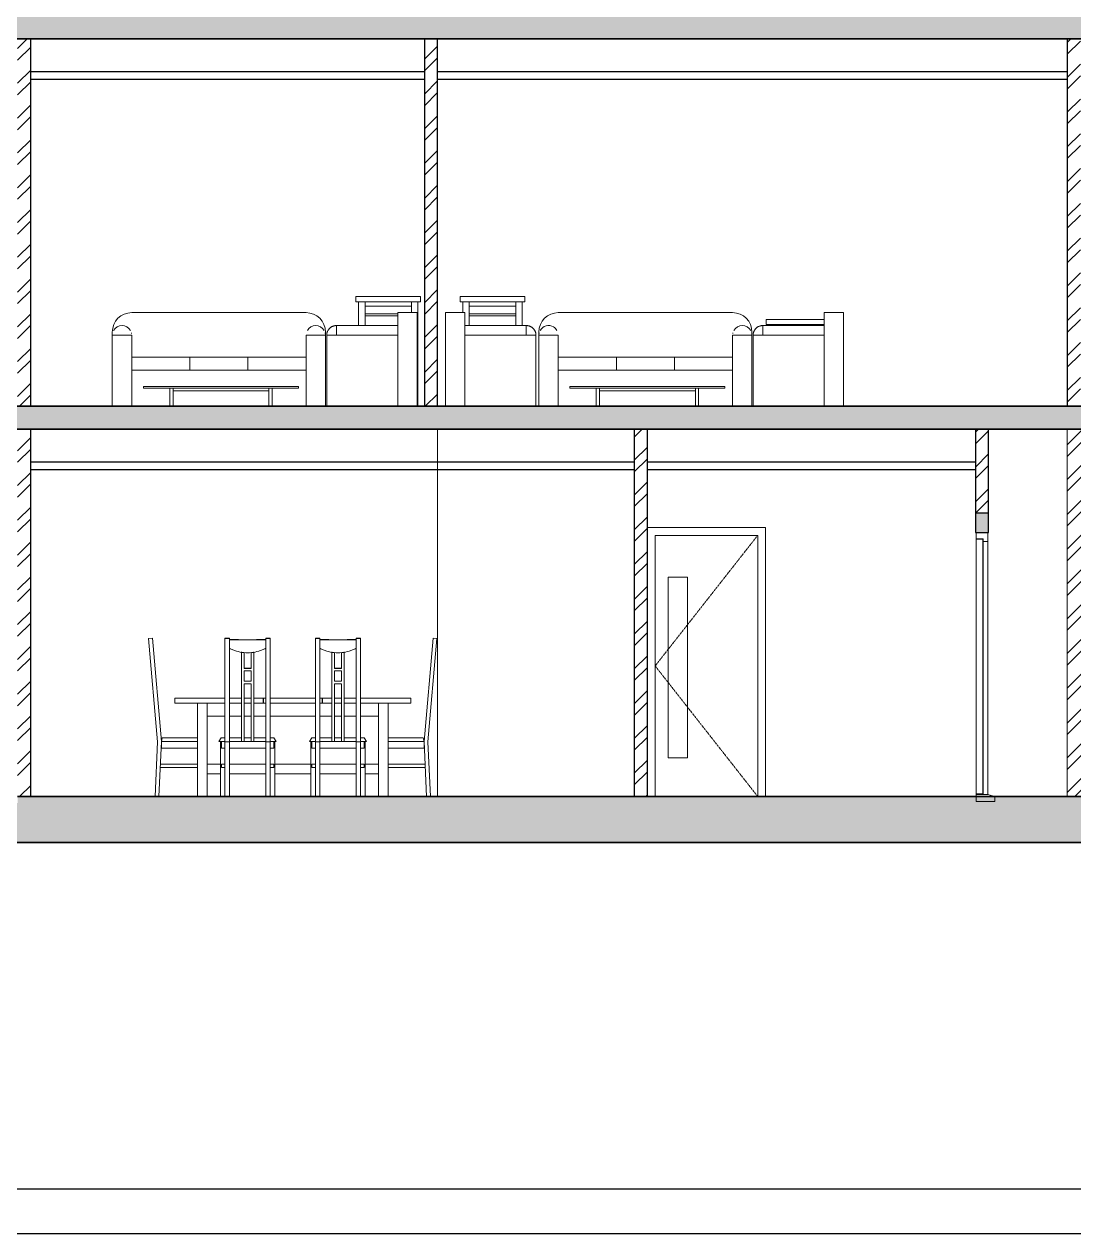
# Model space of a CAD drawing. Header units: inches. Extents: x 13884 to 18519, y 5853 to 8310.
# Drawn here: x 14115.3 to 14435.3, y 5852.9 to 6221.7 of the extents above; entities that cross this region are included whole.
import ezdxf

# ---------------------------------------------------------------- set-up
doc = ezdxf.new("R2010")
doc.units = ezdxf.units.IN
doc.header["$LTSCALE"] = 0.5
doc.header["$MEASUREMENT"] = 0
doc.linetypes.add('Dash4', pattern=[0.11811, 0.059055, -0.059055])
for name, color, linetype, lineweight in [('A-CLNGSUM', 5, 'Continuous', 9), ('A-COLSENM', 4, 'Continuous', 9), ('A-DOORSYM', 1, 'Continuous', 9), ('A-FLOROTM', 6, 'Continuous', 9), ('A-WALL', 2, 'Continuous', 9), ('G-PLANOTM', 6, 'Continuous', 9), ('I-DETLFUM', 2, 'Continuous', 9)]:
    doc.layers.add(name, color=color, linetype=linetype, lineweight=lineweight)
doc.layers.add('Template', color=7, linetype='Continuous')

# ---------------------------------------------------------------- blocks, each defined once
blk = doc.blocks.new('ExtDbl _3_ - D-121756-Section 1')
at = {"layer": 'A-DOORSYM'}
for p, q in [((75.12, 14.65), (75.12, 94.5)), ((77.24, 92.59), (75.12, 92.59)), ((75.12, 92.47), (75.12, 92.59)), ((75.12, 92.47), (77.12, 92.47)), ((77.12, 92.47), (77.12, 14.8)), ((77.24, 14.65), (77.24, 92.59)), ((78.63, 94.5), (78.63, 14.65)), ((78.63, 91.72), (77.24, 91.72)), ((77.24, 14.65), (77.24, 91.72)), ((78.63, 91.72), (78.63, 14.65)), ((77.12, 14.8), (75.12, 14.8)), ((75.12, 14.65), (75.12, 14.8)), ((75.12, 12.5), (75.12, 14.65)), ((75.12, 14.65), (78.63, 14.65)), ((78.63, 14.65), (75.12, 14.65)), ((75.12, 14.65), (75.12, 12.5)), ((75.12, 12.5), (80.79, 12.5)), ((78.63, 14.65), (80.79, 14.02)), ((80.79, 14.02), (78.63, 14.65)), ((80.79, 14.02), (80.79, 12.5)), ((80.79, 12.5), (80.79, 14.02))]:
    blk.add_line(p, q, dxfattribs=at)
at = {"layer": 'A-DOORSYM', "lineweight": 18}
for p, q in [((78.63, 94.5), (75.12, 94.5)), ((75.12, 94.5), (75.12, 92.59)), ((75.12, 92.59), (77.24, 92.59)), ((75.12, 92.47), (75.12, 14.8)), ((77.12, 92.47), (75.12, 92.47)), ((77.12, 14.8), (77.12, 92.47)), ((77.24, 92.59), (77.24, 91.72)), ((78.63, 91.72), (78.63, 94.5)), ((77.24, 91.72), (78.63, 91.72)), ((75.12, 14.8), (77.12, 14.8))]:
    blk.add_line(p, q, dxfattribs=at)
blk = doc.blocks.new('Single Shutter with peep - D2-129494-Section 1')
at = {"layer": 'A-DOORSYM', "linetype": 'Dash4'}
for p, q in [((9.25, 93.64), (-22.03, 53.82)), ((-22.03, 53.82), (9.25, 14))]:
    blk.add_line(p, q, dxfattribs=at)
at = {"layer": 'A-DOORSYM'}
for p, q in [((-22.03, 14), (-22.03, 93.64)), ((-22.03, 93.64), (9.25, 93.64)), ((9.25, 14), (9.25, 93.64)), ((-18.09, 80.93), (-12.18, 80.93)), ((-18.09, 25.81), (-18.09, 80.93)), ((-12.18, 80.93), (-12.18, 25.81)), ((-12.18, 25.81), (-18.09, 25.81))]:
    blk.add_line(p, q, dxfattribs=at)
blk = doc.blocks.new('Sofa Three Seater - 1650 x 700 mm-171632-Section 1')
at = {"layer": 'G-PLANOTM', "color": 7}
for p, q in [((35.39, 163.54), (29.49, 163.54)), ((29.49, 163.34), (29.49, 163.54)), ((29.49, 162.75), (29.49, 163.34)), ((29.49, 160.59), (29.49, 162.75)), ((35.39, 163.54), (35.39, 163.34)), ((35.39, 163.34), (35.39, 162.75)), ((35.39, 162.75), (35.39, 160.59)), ((10.78, 159.61), (10.78, 159.21)), ((29.49, 159.61), (10.78, 159.61)), ((10.78, 159.21), (10.78, 159.61)), ((10.78, 159.21), (10.78, 158.74)), ((10.78, 158.74), (10.78, 159.21)), ((10.78, 158.74), (10.78, 158.13)), ((10.78, 158.13), (10.78, 158.74)), ((29.49, 159.17), (29.49, 160.59)), ((29.49, 157.64), (29.49, 159.17)), ((35.39, 160.59), (35.39, 159.17)), ((35.39, 159.17), (35.39, 157.64)), ((7.83, 156.65), (7.83, 135)), ((7.83, 156.65), (7.93, 156.65)), ((7.93, 156.65), (7.83, 156.65)), ((7.93, 156.65), (8.7, 156.65)), ((8.7, 156.65), (7.93, 156.65)), ((8.7, 156.65), (9.31, 156.65)), ((9.31, 156.65), (8.7, 156.65)), ((9.31, 156.65), (10.78, 156.65)), ((10.78, 156.65), (9.31, 156.65)), ((10.78, 158.13), (10.78, 156.65)), ((10.78, 156.65), (10.78, 158.13)), ((10.78, 156.65), (29.49, 156.65)), ((29.49, 156.65), (10.78, 156.65)), ((29.49, 156.65), (29.49, 157.64)), ((29.49, 135), (29.49, 156.65)), ((29.49, 156.65), (29.49, 135)), ((35.39, 157.64), (35.39, 135))]:
    blk.add_line(p, q, dxfattribs=at)
for points in [[(10.78, 159.61), (10.67, 159.6), (10.55, 159.6), (10.43, 159.59), (10.31, 159.57), (10.2, 159.55), (10.08, 159.52), (9.97, 159.49), (9.86, 159.46), (9.74, 159.42), (9.63, 159.37), (9.53, 159.33), (9.42, 159.27), (9.32, 159.22), (9.22, 159.16), (9.12, 159.09), (9.02, 159.02), (8.93, 158.95), (8.84, 158.87), (8.75, 158.79), (8.67, 158.71), (8.59, 158.62), (8.51, 158.53), (8.44, 158.44), (8.37, 158.35), (8.3, 158.25), (8.24, 158.15), (8.18, 158.05), (8.13, 157.94), (8.08, 157.83), (8.03, 157.72), (7.99, 157.61), (7.96, 157.5), (7.92, 157.39), (7.9, 157.27), (7.87, 157.16), (7.86, 157.04), (7.84, 156.92), (7.84, 156.8), (7.83, 156.69)], [(10.78, 159.61), (10.67, 159.6), (10.55, 159.6), (10.43, 159.59), (10.31, 159.57), (10.2, 159.55), (10.08, 159.52), (9.97, 159.49), (9.86, 159.46), (9.74, 159.42), (9.63, 159.37), (9.53, 159.33), (9.42, 159.27), (9.32, 159.22), (9.22, 159.16), (9.12, 159.09), (9.02, 159.02), (8.93, 158.95), (8.84, 158.87), (8.75, 158.79), (8.67, 158.71), (8.59, 158.62), (8.51, 158.53), (8.44, 158.44), (8.37, 158.35), (8.3, 158.25), (8.24, 158.15), (8.18, 158.05), (8.13, 157.94), (8.08, 157.83), (8.03, 157.72), (7.99, 157.61), (7.96, 157.5), (7.92, 157.39), (7.9, 157.27), (7.87, 157.16), (7.86, 157.04), (7.84, 156.92), (7.84, 156.8), (7.83, 156.69), (7.83, 156.65)]]:
    blk.add_lwpolyline(points, dxfattribs=at)
blk = doc.blocks.new('Sofa Three Seater - 1650 x 700 mm-V2-Section 1')
at = {"layer": 'G-PLANOTM', "color": 7}
for p, q in [((1.59, 163.54), (-51.56, 163.54)), ((-57.47, 157.64), (-57.47, 156.65)), ((-57.47, 156.65), (-57.47, 135)), ((-57.47, 156.65), (-57.07, 156.65)), ((-57.07, 156.65), (-57.47, 156.65)), ((-57.07, 156.65), (-56.6, 156.65)), ((-56.6, 156.65), (-57.07, 156.65)), ((-56.6, 156.65), (-55.28, 156.65)), ((-55.28, 156.65), (-56.6, 156.65)), ((-55.28, 156.65), (-54.51, 156.65)), ((-54.51, 156.65), (-55.28, 156.65)), ((-54.51, 156.65), (-53.75, 156.65)), ((-53.75, 156.65), (-54.51, 156.65)), ((-53.75, 156.65), (-52.43, 156.65)), ((-52.43, 156.65), (-53.75, 156.65)), ((-52.43, 156.65), (-51.96, 156.65)), ((-51.96, 156.65), (-52.43, 156.65)), ((-51.96, 156.65), (-51.56, 156.65)), ((-51.56, 156.65), (-51.96, 156.65)), ((-51.56, 135), (-51.56, 156.65)), ((1.59, 156.65), (1.59, 135)), ((1.59, 156.65), (1.98, 156.65)), ((1.98, 156.65), (1.59, 156.65)), ((1.98, 156.65), (2.45, 156.65)), ((2.45, 156.65), (1.98, 156.65)), ((2.45, 156.65), (3.06, 156.65)), ((3.06, 156.65), (2.45, 156.65)), ((3.06, 156.65), (3.78, 156.65)), ((3.78, 156.65), (3.06, 156.65)), ((3.78, 156.65), (4.54, 156.65)), ((4.54, 156.65), (3.78, 156.65)), ((4.54, 156.65), (5.31, 156.65)), ((5.31, 156.65), (4.54, 156.65)), ((5.31, 156.65), (6.63, 156.65)), ((6.63, 156.65), (5.31, 156.65)), ((6.63, 156.65), (7.1, 156.65)), ((7.1, 156.65), (6.63, 156.65)), ((7.1, 156.65), (7.49, 156.65)), ((7.49, 156.65), (7.1, 156.65)), ((7.49, 156.65), (7.49, 157.64)), ((7.49, 135), (7.49, 156.65)), ((-51.56, 149.96), (-51.35, 149.96)), ((-51.35, 149.96), (-51.1, 149.96)), ((-51.1, 149.96), (-50.39, 149.96)), ((-50.39, 149.96), (-49.99, 149.96)), ((-49.99, 149.96), (-35.42, 149.96)), ((-35.42, 149.96), (-35.01, 149.96)), ((-35.01, 149.96), (-34.63, 149.96)), ((-34.63, 149.96), (-34.31, 149.96)), ((-34.31, 149.96), (-34.06, 149.96)), ((-34.06, 149.96), (-33.9, 149.96)), ((-33.9, 149.96), (-33.84, 149.96)), ((-33.84, 146.02), (-33.84, 149.96)), ((-33.84, 149.96), (-33.84, 146.02)), ((-33.84, 149.96), (-33.79, 149.96)), ((-33.79, 149.96), (-33.63, 149.96)), ((-33.63, 149.96), (-33.38, 149.96)), ((-33.38, 149.96), (-33.06, 149.96)), ((-33.06, 149.96), (-32.68, 149.96)), ((-32.68, 149.96), (-32.27, 149.96)), ((-32.27, 149.96), (-17.7, 149.96)), ((-17.7, 149.96), (-17.3, 149.96)), ((-17.3, 149.96), (-16.92, 149.96)), ((-16.92, 149.96), (-16.59, 149.96)), ((-16.59, 149.96), (-16.34, 149.96)), ((-16.34, 149.96), (-16.18, 149.96)), ((-16.18, 149.96), (-16.13, 149.96)), ((-16.13, 146.02), (-16.13, 149.96)), ((-16.13, 149.96), (-16.13, 146.02)), ((-16.13, 149.96), (-16.07, 149.96)), ((-16.07, 149.96), (-15.92, 149.96)), ((-15.92, 149.96), (-15.67, 149.96)), ((-15.67, 149.96), (-15.34, 149.96)), ((-15.34, 149.96), (-14.96, 149.96)), ((-14.96, 149.96), (-14.55, 149.96)), ((-14.55, 149.96), (0.01, 149.96)), ((0.01, 149.96), (0.42, 149.96)), ((0.42, 149.96), (1.13, 149.96)), ((1.13, 149.96), (1.38, 149.96)), ((1.38, 149.96), (1.59, 149.96)), ((-51.56, 146.02), (-49.99, 146.02)), ((-51.56, 135), (-51.56, 146.02)), ((-35.42, 146.02), (-49.99, 146.02)), ((-49.99, 146.02), (-35.42, 146.02)), ((-35.42, 146.02), (-32.27, 146.02)), ((-17.7, 146.02), (-32.27, 146.02)), ((-32.27, 146.02), (-17.7, 146.02)), ((-17.7, 146.02), (-14.55, 146.02)), ((0.01, 146.02), (-14.55, 146.02)), ((-14.55, 146.02), (0.01, 146.02)), ((0.01, 146.02), (1.59, 146.02)), ((1.59, 135), (1.59, 146.02))]:
    blk.add_line(p, q, dxfattribs=at)
for centre, radius, start, end in [((-51.56, 157.64), 5.91, 90, 180), ((1.59, 157.64), 5.91, 360, 90), ((-54.51, 156.65), 2.95, 60, 150), ((-54.51, 156.65), 2.95, 60, 150), ((-54.51, 156.65), 2.95, 30, 59.4043), ((-54.51, 156.65), 2.95, 30, 59.4043), ((4.54, 156.65), 2.95, 30, 150), ((4.54, 156.65), 2.95, 30, 150), ((-54.51, 156.65), 2.95, 165, 169.14), ((-54.51, 156.65), 2.95, 165, 169.14), ((4.54, 156.65), 2.95, 165, 169.14), ((4.54, 156.65), 2.95, 165, 169.14)]:
    blk.add_arc(centre, radius, start, end, dxfattribs=at)
blk = doc.blocks.new('Sofa Three Seater - 1650 x 700 mm-V3-Section 1')
at = {"layer": 'G-PLANOTM', "color": 7}
for p, q in [((-80.01, 163.54), (-85.92, 163.54)), ((-85.92, 163.34), (-85.92, 163.54)), ((-85.92, 162.75), (-85.92, 163.34)), ((-85.92, 160.59), (-85.92, 162.75)), ((-80.01, 163.54), (-80.01, 163.34)), ((-80.01, 163.34), (-80.01, 162.75)), ((-80.01, 162.75), (-80.01, 160.59)), ((-85.92, 159.17), (-85.92, 160.59)), ((-85.92, 157.64), (-85.92, 159.17)), ((-80.01, 160.59), (-80.01, 159.17)), ((-61.31, 159.61), (-80.01, 159.61)), ((-80.01, 159.17), (-80.01, 157.64)), ((-61.31, 159.21), (-61.31, 159.61)), ((-61.31, 159.61), (-61.31, 159.21)), ((-61.31, 158.74), (-61.31, 159.21)), ((-61.31, 159.21), (-61.31, 158.74)), ((-61.31, 158.13), (-61.31, 158.74)), ((-61.31, 158.74), (-61.31, 158.13)), ((-85.92, 135), (-85.92, 157.64)), ((-80.01, 157.64), (-80.01, 156.65)), ((-80.01, 156.65), (-80.01, 135)), ((-80.01, 156.65), (-61.31, 156.65)), ((-80.01, 156.65), (-80.01, 135)), ((-80.01, 156.65), (-61.31, 156.65)), ((-61.31, 156.65), (-61.31, 158.13)), ((-61.31, 158.13), (-61.31, 156.65)), ((-61.31, 156.65), (-59.84, 156.65)), ((-59.84, 156.65), (-61.31, 156.65)), ((-59.84, 156.65), (-59.22, 156.65)), ((-59.22, 156.65), (-59.84, 156.65)), ((-59.22, 156.65), (-58.46, 156.65)), ((-58.46, 156.65), (-59.22, 156.65)), ((-58.46, 156.65), (-58.36, 156.65)), ((-58.36, 156.65), (-58.46, 156.65)), ((-58.36, 135), (-58.36, 156.65))]:
    blk.add_line(p, q, dxfattribs=at)
for points in [[(-58.36, 156.65), (-58.36, 156.77), (-58.37, 156.89), (-58.38, 157.01), (-58.4, 157.12), (-58.42, 157.24), (-58.44, 157.36), (-58.47, 157.47), (-58.51, 157.58), (-58.55, 157.69), (-58.59, 157.8), (-58.64, 157.91), (-58.69, 158.02), (-58.75, 158.12), (-58.81, 158.22), (-58.87, 158.32), (-58.94, 158.42), (-59.02, 158.51), (-59.09, 158.6), (-59.17, 158.69), (-59.25, 158.77), (-59.34, 158.85), (-59.43, 158.93), (-59.52, 159), (-59.62, 159.07), (-59.72, 159.14), (-59.82, 159.2), (-59.92, 159.26), (-60.03, 159.31), (-60.13, 159.36), (-60.24, 159.41), (-60.35, 159.45), (-60.47, 159.48), (-60.58, 159.51), (-60.69, 159.54), (-60.81, 159.56), (-60.93, 159.58), (-61.04, 159.59), (-61.16, 159.6), (-61.28, 159.61), (-61.31, 159.61)], [(-58.36, 156.65), (-58.36, 156.77), (-58.37, 156.89), (-58.38, 157.01), (-58.4, 157.12), (-58.42, 157.24), (-58.44, 157.36), (-58.47, 157.47), (-58.51, 157.58), (-58.55, 157.69), (-58.59, 157.8), (-58.64, 157.91), (-58.69, 158.02), (-58.75, 158.12), (-58.81, 158.22), (-58.87, 158.32), (-58.94, 158.42), (-59.02, 158.51), (-59.09, 158.6), (-59.17, 158.69), (-59.25, 158.77), (-59.34, 158.85), (-59.43, 158.93), (-59.52, 159), (-59.62, 159.07), (-59.72, 159.14), (-59.82, 159.2), (-59.92, 159.26), (-60.03, 159.31), (-60.13, 159.36), (-60.24, 159.41), (-60.35, 159.45), (-60.47, 159.48), (-60.58, 159.51), (-60.69, 159.54), (-60.81, 159.56), (-60.93, 159.58), (-61.04, 159.59), (-61.16, 159.6), (-61.28, 159.61)]]:
    blk.add_lwpolyline(points, dxfattribs=at)
blk = doc.blocks.new('Table - Coffee _3_ - 1200 x 760mm-171633-Section 1')
at = {"layer": 'I-DETLFUM', "color": 252}
for p, q in [((-48.01, 140.99), (-0.77, 140.99)), ((-48.01, 140.99), (-48.01, 140.49)), ((-0.77, 140.49), (-48.01, 140.49)), ((-40.01, 135), (-40.01, 140.49)), ((-39.01, 140.49), (-39.01, 135)), ((-9.77, 135), (-9.77, 140.49)), ((-8.77, 140.49), (-8.77, 135)), ((-0.77, 140.99), (-0.77, 140.49)), ((-9.77, 139.74), (-39.01, 139.74))]:
    blk.add_line(p, q, dxfattribs=at)
blk = doc.blocks.new('Stool _4_ - 650 x 500mm-171634-Section 1')
at = {"layer": 'I-DETLFUM', "color": 252}
for p, q in [((11.77, 161.46), (29.49, 161.46)), ((11.77, 159.89), (11.77, 161.46)), ((29.49, 159.89), (11.77, 159.89)), ((12.56, 159.61), (12.56, 159.89)), ((14.52, 159.89), (14.52, 159.61)), ((28.7, 159.6), (28.7, 159.89))]:
    blk.add_line(p, q, dxfattribs=at)
blk = doc.blocks.new('Stool _4_ - 650 x 500mm-V4-Section 1')
at = {"layer": 'I-DETLFUM', "color": 252}
for p, q in [((-81.48, 168.46), (-61.8, 168.46)), ((-81.48, 166.89), (-81.48, 168.46)), ((-61.8, 166.89), (-81.48, 166.89)), ((-80.69, 163.54), (-80.69, 166.89)), ((-78.73, 166.89), (-78.73, 159.61)), ((-64.55, 159.61), (-64.55, 166.89)), ((-62.58, 166.89), (-62.58, 159.6)), ((-61.8, 168.46), (-61.8, 166.89)), ((-64.55, 165.5), (-78.73, 165.5)), ((-64.55, 163.18), (-78.73, 163.18)), ((-78.73, 162.55), (-64.55, 162.55))]:
    blk.add_line(p, q, dxfattribs=at)
blk = doc.blocks.new('Sofa Three Seater - 1650 x 700 mm-164747-Section 1')
at = {"layer": 'G-PLANOTM', "color": 7}
for p, q in [((-128.47, 163.54), (-181.62, 163.54)), ((-187.52, 157.64), (-187.52, 156.65)), ((-187.52, 156.65), (-187.52, 135)), ((-187.52, 156.65), (-187.13, 156.65)), ((-187.52, 156.65), (-186.94, 156.65)), ((-187.13, 156.65), (-187.52, 156.65)), ((-187.13, 156.65), (-186.66, 156.65)), ((-186.66, 156.65), (-187.13, 156.65)), ((-186.66, 156.65), (-185.33, 156.65)), ((-185.33, 156.65), (-186.66, 156.65)), ((-185.33, 156.65), (-184.57, 156.65)), ((-184.57, 156.65), (-185.33, 156.65)), ((-184.57, 156.65), (-183.8, 156.65)), ((-183.8, 156.65), (-184.57, 156.65)), ((-183.8, 156.65), (-183.09, 156.65)), ((-183.09, 156.65), (-183.8, 156.65)), ((-183.09, 156.65), (-182.48, 156.65)), ((-182.48, 156.65), (-183.09, 156.65)), ((-182.48, 156.65), (-182.01, 156.65)), ((-182.01, 156.65), (-182.48, 156.65)), ((-182.2, 156.65), (-181.62, 156.65)), ((-182.01, 156.65), (-181.62, 156.65)), ((-181.62, 156.65), (-182.01, 156.65)), ((-181.62, 135), (-181.62, 156.65)), ((-128.47, 156.65), (-128.47, 135)), ((-128.47, 156.65), (-128.07, 156.65)), ((-128.47, 156.65), (-127.89, 156.65)), ((-128.07, 156.65), (-128.47, 156.65)), ((-128.07, 156.65), (-127.6, 156.65)), ((-127.6, 156.65), (-128.07, 156.65)), ((-127.6, 156.65), (-126.99, 156.65)), ((-126.99, 156.65), (-127.6, 156.65)), ((-126.99, 156.65), (-126.28, 156.65)), ((-126.28, 156.65), (-126.99, 156.65)), ((-126.28, 156.65), (-125.51, 156.65)), ((-125.51, 156.65), (-126.28, 156.65)), ((-125.51, 156.65), (-124.75, 156.65)), ((-124.75, 156.65), (-125.51, 156.65)), ((-124.75, 156.65), (-123.43, 156.65)), ((-123.43, 156.65), (-124.75, 156.65)), ((-123.43, 156.65), (-122.96, 156.65)), ((-122.96, 156.65), (-123.43, 156.65)), ((-123.14, 156.65), (-122.56, 156.65)), ((-122.96, 156.65), (-122.56, 156.65)), ((-122.56, 156.65), (-122.96, 156.65)), ((-122.56, 156.65), (-122.56, 157.64)), ((-122.56, 135), (-122.56, 156.65)), ((-181.62, 149.96), (-181.4, 149.96)), ((-181.4, 149.96), (-181.15, 149.96)), ((-181.15, 149.96), (-180.45, 149.96)), ((-180.45, 149.96), (-180.04, 149.96)), ((-180.04, 149.96), (-165.47, 149.96)), ((-165.47, 149.96), (-165.07, 149.96)), ((-165.07, 149.96), (-164.69, 149.96)), ((-164.69, 149.96), (-164.36, 149.96)), ((-164.36, 149.96), (-164.11, 149.96)), ((-164.11, 149.96), (-163.95, 149.96)), ((-163.95, 149.96), (-163.9, 149.96)), ((-163.9, 149.96), (-163.9, 146.02)), ((-163.9, 149.96), (-163.85, 149.96)), ((-163.9, 146.02), (-163.9, 149.96)), ((-163.85, 149.96), (-163.69, 149.96)), ((-163.69, 149.96), (-163.44, 149.96)), ((-163.44, 149.96), (-163.11, 149.96)), ((-163.11, 149.96), (-162.73, 149.96)), ((-162.73, 149.96), (-162.32, 149.96)), ((-162.32, 149.96), (-147.76, 149.96)), ((-147.76, 149.96), (-147.35, 149.96)), ((-147.35, 149.96), (-146.97, 149.96)), ((-146.97, 149.96), (-146.64, 149.96)), ((-146.64, 149.96), (-146.39, 149.96)), ((-146.39, 149.96), (-146.24, 149.96)), ((-146.24, 149.96), (-146.18, 149.96)), ((-146.18, 149.96), (-146.18, 146.02)), ((-146.18, 149.96), (-146.13, 149.96)), ((-146.18, 146.02), (-146.18, 149.96)), ((-146.13, 149.96), (-145.97, 149.96)), ((-145.97, 149.96), (-145.72, 149.96)), ((-145.72, 149.96), (-145.4, 149.96)), ((-145.4, 149.96), (-145.02, 149.96)), ((-145.02, 149.96), (-144.61, 149.96)), ((-144.61, 149.96), (-130.04, 149.96)), ((-130.04, 149.96), (-129.63, 149.96)), ((-129.63, 149.96), (-128.93, 149.96)), ((-128.93, 149.96), (-128.68, 149.96)), ((-128.68, 149.96), (-128.47, 149.96)), ((-181.62, 146.02), (-180.04, 146.02)), ((-181.62, 146.02), (-181.62, 135)), ((-165.47, 146.02), (-180.04, 146.02)), ((-180.04, 146.02), (-165.47, 146.02)), ((-165.47, 146.02), (-162.32, 146.02)), ((-147.76, 146.02), (-162.32, 146.02)), ((-162.32, 146.02), (-147.76, 146.02)), ((-147.76, 146.02), (-144.61, 146.02)), ((-130.04, 146.02), (-144.61, 146.02)), ((-144.61, 146.02), (-130.04, 146.02)), ((-130.04, 146.02), (-128.47, 146.02)), ((-128.47, 146.02), (-128.47, 135))]:
    blk.add_line(p, q, dxfattribs=at)
for centre, radius, start, end in [((-181.62, 157.64), 5.91, 90, 180), ((-128.47, 157.64), 5.91, 360, 90), ((-184.57, 156.65), 2.95, 30, 150), ((-184.57, 156.65), 2.95, 30, 150), ((-125.51, 156.65), 2.95, 30, 150), ((-125.51, 156.65), 2.95, 30, 150), ((-184.57, 156.65), 2.95, 10.86, 15), ((-184.57, 156.65), 2.95, 10.86, 15), ((-125.51, 156.65), 2.95, 10.86, 15), ((-125.51, 156.65), 2.95, 10.86, 15)]:
    blk.add_arc(centre, radius, start, end, dxfattribs=at)
blk = doc.blocks.new('Sofa Three Seater - 1650 x 700 mm-V5-Section 1')
at = {"layer": 'G-PLANOTM', "color": 7}
for p, q in [((-94.61, 163.54), (-100.51, 163.54)), ((-100.51, 163.34), (-100.51, 163.54)), ((-100.51, 162.75), (-100.51, 163.34)), ((-100.51, 160.59), (-100.51, 162.75)), ((-94.61, 163.54), (-94.61, 163.34)), ((-94.61, 163.34), (-94.61, 162.75)), ((-94.61, 162.75), (-94.61, 160.59)), ((-119.22, 159.61), (-119.22, 159.21)), ((-100.51, 159.61), (-119.22, 159.61)), ((-119.22, 159.21), (-119.22, 159.61)), ((-119.22, 159.21), (-119.22, 158.74)), ((-119.22, 158.74), (-119.22, 159.21)), ((-119.22, 158.74), (-119.22, 158.13)), ((-119.22, 158.13), (-119.22, 158.74)), ((-100.51, 159.17), (-100.51, 160.59)), ((-100.51, 157.64), (-100.51, 159.17)), ((-94.61, 160.59), (-94.61, 159.17)), ((-94.61, 159.17), (-94.61, 157.64)), ((-122.17, 156.65), (-122.17, 135)), ((-122.17, 156.65), (-122.07, 156.65)), ((-122.07, 156.65), (-122.17, 156.65)), ((-122.07, 156.65), (-121.3, 156.65)), ((-121.3, 156.65), (-122.07, 156.65)), ((-121.3, 156.65), (-120.69, 156.65)), ((-120.69, 156.65), (-121.3, 156.65)), ((-120.69, 156.65), (-119.22, 156.65)), ((-119.22, 156.65), (-120.69, 156.65)), ((-119.22, 158.13), (-119.22, 156.65)), ((-119.22, 156.65), (-119.22, 158.13)), ((-119.22, 156.65), (-100.51, 156.65)), ((-119.22, 156.65), (-100.51, 156.65)), ((-100.51, 156.65), (-100.51, 157.64)), ((-100.51, 135), (-100.51, 156.65)), ((-100.51, 135), (-100.51, 156.65)), ((-94.61, 157.64), (-94.61, 135))]:
    blk.add_line(p, q, dxfattribs=at)
for points in [[(-119.22, 159.61), (-119.33, 159.6), (-119.45, 159.6), (-119.57, 159.59), (-119.69, 159.57), (-119.8, 159.55), (-119.92, 159.52), (-120.03, 159.49), (-120.14, 159.46), (-120.26, 159.42), (-120.37, 159.37), (-120.47, 159.33), (-120.58, 159.27), (-120.68, 159.22), (-120.78, 159.16), (-120.88, 159.09), (-120.98, 159.02), (-121.07, 158.95), (-121.16, 158.87), (-121.25, 158.79), (-121.33, 158.71), (-121.41, 158.62), (-121.49, 158.53), (-121.56, 158.44), (-121.63, 158.35), (-121.7, 158.25), (-121.76, 158.15), (-121.82, 158.05), (-121.87, 157.94), (-121.92, 157.83), (-121.97, 157.72), (-122.01, 157.61), (-122.04, 157.5), (-122.08, 157.39), (-122.1, 157.27), (-122.13, 157.16), (-122.14, 157.04), (-122.16, 156.92), (-122.16, 156.8), (-122.17, 156.69), (-122.17, 156.65)], [(-119.22, 159.61), (-119.33, 159.6), (-119.45, 159.6), (-119.57, 159.59), (-119.69, 159.57), (-119.8, 159.55), (-119.92, 159.52), (-120.03, 159.49), (-120.14, 159.46), (-120.26, 159.42), (-120.37, 159.37), (-120.47, 159.33), (-120.58, 159.27), (-120.68, 159.22), (-120.78, 159.16), (-120.88, 159.09), (-120.98, 159.02), (-121.07, 158.95), (-121.16, 158.87), (-121.25, 158.79), (-121.33, 158.71), (-121.41, 158.62), (-121.49, 158.53), (-121.56, 158.44), (-121.63, 158.35), (-121.7, 158.25), (-121.76, 158.15), (-121.82, 158.05), (-121.87, 157.94), (-121.92, 157.83), (-121.97, 157.72), (-122.01, 157.61), (-122.04, 157.5), (-122.08, 157.39), (-122.1, 157.27), (-122.13, 157.16), (-122.14, 157.04), (-122.16, 156.92), (-122.16, 156.8), (-122.17, 156.69)]]:
    blk.add_lwpolyline(points, dxfattribs=at)
blk = doc.blocks.new('Table - Coffee _3_ - 1200 x 760mm-170253-Section 1')
at = {"layer": 'I-DETLFUM', "color": 252}
for p, q in [((-178.01, 140.99), (-130.77, 140.99)), ((-178.01, 140.99), (-178.01, 140.49)), ((-130.77, 140.49), (-178.01, 140.49)), ((-170.01, 135), (-170.01, 140.49)), ((-169.01, 140.49), (-169.01, 135)), ((-139.77, 135), (-139.77, 140.49)), ((-138.77, 140.49), (-138.77, 135)), ((-130.77, 140.49), (-130.77, 140.99)), ((-139.77, 139.74), (-169.01, 139.74))]:
    blk.add_line(p, q, dxfattribs=at)
blk = doc.blocks.new('Stool _4_ - 650 x 500mm-171093-Section 1')
at = {"layer": 'I-DETLFUM', "color": 252}
for p, q in [((-113.23, 168.46), (-93.55, 168.46)), ((-113.23, 166.89), (-113.23, 168.46)), ((-93.55, 166.89), (-113.23, 166.89)), ((-112.44, 159.61), (-112.44, 166.89)), ((-110.48, 166.89), (-110.48, 159.61)), ((-96.3, 163.54), (-96.3, 166.89)), ((-94.33, 166.89), (-94.33, 135)), ((-93.55, 168.46), (-93.55, 166.89)), ((-96.3, 165.5), (-110.48, 165.5)), ((-100.51, 163.18), (-110.48, 163.18)), ((-110.48, 162.55), (-100.51, 162.55))]:
    blk.add_line(p, q, dxfattribs=at)
blk = doc.blocks.new('Table - Dining w chairs _2_ - Table w 6 Seats-V6-Section 1')
at = {"layer": 'I-DETLFUM', "color": 252}
for p, q in [((-168.51, 44), (-153.18, 44)), ((-168.51, 42.43), (-168.51, 44)), ((-153.18, 42.43), (-168.51, 42.43)), ((-161.54, 14), (-161.54, 42.43)), ((-158.59, 42.43), (-158.59, 14)), ((-151.8, 44), (-148.16, 44)), ((-148.16, 42.43), (-151.8, 42.43)), ((-147.37, 44), (-145.2, 44)), ((-145.2, 42.43), (-147.37, 42.43)), ((-144.42, 44), (-141.57, 44)), ((-141.57, 42.43), (-144.42, 42.43)), ((-141.57, 42.43), (-141.57, 44)), ((-141.51, 43.94), (-141.57, 44)), ((-141.51, 42.43), (-141.57, 42.43)), ((-141.45, 44), (-141.51, 43.94)), ((-141.51, 42.43), (-141.51, 43.94)), ((-141.45, 42.43), (-141.51, 42.43)), ((-141.45, 44), (-140.77, 44)), ((-141.45, 44), (-141.45, 42.43)), ((-140.77, 42.43), (-141.45, 42.43)), ((-139.4, 44), (-125.62, 44)), ((-125.62, 42.43), (-139.4, 42.43)), ((-124.24, 44), (-123.57, 44)), ((-123.57, 42.43), (-124.24, 42.43)), ((-123.57, 42.43), (-123.57, 44)), ((-123.51, 43.94), (-123.57, 44)), ((-123.51, 42.43), (-123.57, 42.43)), ((-123.45, 44), (-123.51, 43.94)), ((-123.51, 42.43), (-123.51, 43.94)), ((-123.45, 42.43), (-123.51, 42.43)), ((-123.45, 44), (-120.6, 44)), ((-123.45, 44), (-123.45, 42.43)), ((-120.6, 42.43), (-123.45, 42.43)), ((-119.81, 44), (-117.64, 44)), ((-117.64, 42.43), (-119.81, 42.43)), ((-116.86, 44), (-113.22, 44)), ((-113.22, 42.43), (-116.86, 42.43)), ((-111.84, 44), (-96.51, 44)), ((-96.51, 42.43), (-111.84, 42.43)), ((-106.42, 42.43), (-106.42, 14)), ((-103.47, 14), (-103.47, 42.43)), ((-96.51, 42.43), (-96.51, 44)), ((-153.18, 38.49), (-158.59, 38.49)), ((-148.16, 38.49), (-151.8, 38.49)), ((-145.2, 38.49), (-147.37, 38.49)), ((-140.77, 38.49), (-144.42, 38.49)), ((-125.62, 38.49), (-139.4, 38.49)), ((-120.6, 38.49), (-124.24, 38.49)), ((-117.64, 38.49), (-119.81, 38.49)), ((-113.22, 38.49), (-116.86, 38.49)), ((-106.42, 38.49), (-111.84, 38.49)), ((-158.59, 23.84), (-154.55, 23.84)), ((-151.8, 23.84), (-140.77, 23.84)), ((-138.02, 23.84), (-126.99, 23.84)), ((-124.24, 23.84), (-113.22, 23.84)), ((-110.46, 23.84), (-106.42, 23.84)), ((-154.55, 20.89), (-158.59, 20.89)), ((-140.77, 20.89), (-151.8, 20.89)), ((-126.99, 20.89), (-138.02, 20.89)), ((-113.22, 20.89), (-124.24, 20.89)), ((-106.42, 20.89), (-110.46, 20.89))]:
    blk.add_line(p, q, dxfattribs=at)
blk = doc.blocks.new('UK_Mdrn Dining Chair - UK_Mdrn Dining Chair-V7-Section 1')
at = {"layer": 'I-DETLFUM', "color": 252}
for p, q in [((-124.24, 62.28), (-125.62, 62.28)), ((-125.62, 62.18), (-125.62, 62.28)), ((-125.62, 30.72), (-125.62, 62.18)), ((-125.62, 62.18), (-124.24, 62.18)), ((-124.24, 62.28), (-124.24, 62.18)), ((-124.24, 62.18), (-124.24, 30.72)), ((-111.84, 62.28), (-113.22, 62.28)), ((-113.22, 62.18), (-113.22, 62.28)), ((-113.22, 30.72), (-113.22, 62.18)), ((-113.22, 62.18), (-111.84, 62.18)), ((-111.84, 62.28), (-111.84, 62.18)), ((-111.84, 62.18), (-111.84, 30.72)), ((-120.6, 58.14), (-120.6, 30.73)), ((-119.81, 53.08), (-119.81, 57.88)), ((-117.64, 57.88), (-117.64, 53.08)), ((-116.86, 30.73), (-116.86, 58.14)), ((-119.81, 53.11), (-117.64, 53.11)), ((-117.64, 53.08), (-119.81, 53.08)), ((-119.81, 49.13), (-119.81, 52.3)), ((-119.81, 52.3), (-117.64, 52.3)), ((-117.64, 52.3), (-117.64, 49.13)), ((-119.81, 49.16), (-117.64, 49.16)), ((-117.64, 49.13), (-119.81, 49.13)), ((-119.81, 30.73), (-119.81, 48.35)), ((-119.81, 48.35), (-117.64, 48.35)), ((-117.64, 48.35), (-117.64, 30.73)), ((-127.44, 30.73), (-126.73, 31.91)), ((-126.01, 30.73), (-127.44, 30.73)), ((-126.99, 14), (-126.99, 30.73)), ((-126.73, 31.91), (-126.73, 31.91)), ((-126.73, 31.91), (-125.62, 31.91)), ((-126.7, 30.73), (-126.7, 28.76)), ((-125.62, 30.73), (-126.01, 30.73)), ((-124.24, 30.72), (-125.62, 30.72)), ((-125.62, 30.72), (-125.62, 14.03)), ((-124.24, 31.91), (-120.6, 31.91)), ((-124.24, 30.73), (-113.22, 30.73)), ((-124.24, 30.72), (-124.24, 14.03)), ((-119.81, 31.91), (-117.64, 31.91)), ((-116.86, 31.91), (-113.22, 31.91)), ((-111.84, 30.72), (-113.22, 30.72)), ((-113.22, 30.72), (-113.22, 14.03)), ((-111.84, 31.91), (-110.73, 31.91)), ((-111.44, 30.73), (-111.84, 30.73)), ((-111.84, 30.72), (-111.84, 14.03)), ((-110.02, 30.73), (-111.44, 30.73)), ((-110.75, 30.73), (-110.75, 28.76)), ((-110.73, 31.91), (-110.72, 31.91)), ((-110.01, 30.73), (-110.72, 31.91)), ((-110.46, 14), (-110.46, 30.73)), ((-125.62, 28.76), (-126.7, 28.76)), ((-113.22, 28.76), (-124.24, 28.76)), ((-110.75, 28.76), (-111.84, 28.76)), ((-126.7, 23.86), (-125.62, 23.86)), ((-126.7, 23.86), (-126.7, 22.88)), ((-125.62, 22.88), (-126.7, 22.88)), ((-111.84, 23.86), (-110.75, 23.86)), ((-110.75, 22.88), (-111.84, 22.88)), ((-110.75, 23.86), (-110.75, 22.88)), ((-124.24, 14.03), (-125.62, 14.03)), ((-111.84, 14.03), (-113.22, 14.03))]:
    blk.add_line(p, q, dxfattribs=at)
for centre, major_axis, start_param, end_param in [((-118.57, 65.21), (38.86, 0), 4.565952, 4.850603), ((-118.73, 65.22), (39.37, 0), 4.571928, 4.665569), ((-118.73, 65.22), (39.37, 0), 4.665569, 4.759209), ((-118.73, 65.22), (39.37, 0), 4.759209, 4.85285)]:
    blk.add_ellipse(centre, major_axis=major_axis, ratio=0.087156, start_param=start_param, end_param=end_param, dxfattribs=at)
blk.add_open_spline([(-124.24, 59.21), (-123.9, 59.03), (-123.21, 58.7), (-121.77, 58.19), (-119.88, 57.81), (-117.57, 57.81), (-115.69, 58.19), (-114.24, 58.7), (-113.55, 59.03), (-113.22, 59.21)], degree=3, knots=[0, 0, 0, 0, 0.1, 0.2, 0.4, 0.6, 0.8, 0.9, 1, 1, 1, 1], dxfattribs=at)
blk = doc.blocks.new('UK_Mdrn Dining Chair - UK_Mdrn Dining Chair-175493-Section 1')
at = {"layer": 'I-DETLFUM', "color": 252}
for p, q in [((-151.8, 62.28), (-153.18, 62.28)), ((-153.18, 62.18), (-153.18, 62.28)), ((-153.18, 62.18), (-151.8, 62.18)), ((-153.18, 30.72), (-153.18, 62.18)), ((-151.8, 62.28), (-151.8, 62.18)), ((-151.8, 62.18), (-151.8, 30.72)), ((-139.4, 62.28), (-140.77, 62.28)), ((-140.77, 62.18), (-140.77, 62.28)), ((-140.77, 62.18), (-139.4, 62.18)), ((-140.77, 30.72), (-140.77, 62.18)), ((-139.4, 62.28), (-139.4, 62.18)), ((-139.4, 62.18), (-139.4, 30.72)), ((-148.16, 58.14), (-148.16, 30.73)), ((-147.37, 53.08), (-147.37, 57.88)), ((-145.2, 57.88), (-145.2, 53.08)), ((-144.42, 30.73), (-144.42, 58.14)), ((-147.37, 53.11), (-145.2, 53.11)), ((-145.2, 53.08), (-147.37, 53.08)), ((-147.37, 52.3), (-145.2, 52.3)), ((-147.37, 49.13), (-147.37, 52.3)), ((-145.2, 52.3), (-145.2, 49.13)), ((-147.37, 49.16), (-145.2, 49.16)), ((-145.2, 49.13), (-147.37, 49.13)), ((-147.37, 30.73), (-147.37, 48.35)), ((-147.37, 48.35), (-145.2, 48.35)), ((-145.2, 48.35), (-145.2, 30.73)), ((-154.29, 31.91), (-155, 30.73)), ((-153.57, 30.73), (-155, 30.73)), ((-154.55, 30.73), (-154.55, 14)), ((-154.29, 31.91), (-154.28, 31.91)), ((-154.28, 31.91), (-153.18, 31.91)), ((-154.26, 28.76), (-154.26, 30.73)), ((-153.18, 30.73), (-153.57, 30.73)), ((-151.8, 30.72), (-153.18, 30.72)), ((-153.18, 14.03), (-153.18, 30.72)), ((-151.8, 31.91), (-148.16, 31.91)), ((-151.8, 30.73), (-140.77, 30.73)), ((-151.8, 14.03), (-151.8, 30.72)), ((-147.37, 31.91), (-145.2, 31.91)), ((-144.42, 31.91), (-140.77, 31.91)), ((-139.4, 30.72), (-140.77, 30.72)), ((-140.77, 14.03), (-140.77, 30.72)), ((-139.4, 31.91), (-138.29, 31.91)), ((-139, 30.73), (-139.4, 30.73)), ((-139.4, 14.03), (-139.4, 30.72)), ((-137.57, 30.73), (-139, 30.73)), ((-138.31, 28.76), (-138.31, 30.73)), ((-138.29, 31.91), (-138.28, 31.91)), ((-137.57, 30.73), (-138.28, 31.91)), ((-138.02, 30.73), (-138.02, 14)), ((-153.18, 28.76), (-154.26, 28.76)), ((-140.77, 28.76), (-151.8, 28.76)), ((-138.31, 28.76), (-139.4, 28.76)), ((-154.26, 22.88), (-154.26, 23.86)), ((-154.26, 23.86), (-153.18, 23.86)), ((-153.18, 22.88), (-154.26, 22.88)), ((-139.4, 23.86), (-138.31, 23.86)), ((-138.31, 22.88), (-139.4, 22.88)), ((-138.31, 22.88), (-138.31, 23.86)), ((-151.8, 14.03), (-153.18, 14.03)), ((-139.4, 14.03), (-140.77, 14.03))]:
    blk.add_line(p, q, dxfattribs=at)
for centre, major_axis, start_param, end_param in [((-146.44, 65.21), (38.86, 0), 4.574175, 4.858825), ((-146.29, 65.22), (39.37, 0), 4.571928, 4.665569), ((-146.29, 65.22), (39.37, 0), 4.665569, 4.759209), ((-146.29, 65.22), (39.37, 0), 4.759209, 4.85285)]:
    blk.add_ellipse(centre, major_axis=major_axis, ratio=0.087156, start_param=start_param, end_param=end_param, dxfattribs=at)
blk.add_open_spline([(-151.8, 59.21), (-151.46, 59.03), (-150.77, 58.7), (-149.33, 58.19), (-147.44, 57.81), (-145.13, 57.81), (-143.24, 58.19), (-141.8, 58.7), (-141.11, 59.03), (-140.77, 59.21)], degree=3, knots=[0, 0, 0, 0, 0.1, 0.2, 0.4, 0.6, 0.8, 0.9, 1, 1, 1, 1], dxfattribs=at)
blk = doc.blocks.new('UK_Mdrn Dining Chair - UK_Mdrn Dining Chair-V8-Section 1')
at = {"layer": 'I-DETLFUM', "color": 252}
for p, q in [((-89.73, 62.28), (-92.49, 30.74)), ((-91.31, 30.72), (-88.56, 62.18)), ((-88.56, 62.18), (-89.73, 62.28)), ((-103.47, 31.91), (-93.41, 31.91)), ((-92.49, 30.73), (-103.47, 30.73)), ((-93.41, 31.91), (-92.91, 31.91)), ((-92.91, 31.91), (-92.71, 31.91)), ((-92.49, 30.73), (-92.71, 31.91)), ((-92.49, 30.74), (-91.7, 14)), ((-92.49, 28.76), (-92.49, 30.73)), ((-91.31, 30.72), (-90.52, 14.03)), ((-92.49, 28.76), (-103.47, 28.76)), ((-92.4, 28.76), (-92.49, 28.76)), ((-103.47, 23.86), (-92.17, 23.86)), ((-92.12, 22.88), (-103.47, 22.88)), ((-90.52, 14.03), (-91.11, 14))]:
    blk.add_line(p, q, dxfattribs=at)
blk = doc.blocks.new('UK_Mdrn Dining Chair - UK_Mdrn Dining Chair-V9-Section 1')
at = {"layer": 'I-DETLFUM', "color": 252}
for p, q in [((-175.28, 62.28), (-176.46, 62.18)), ((-176.46, 62.18), (-173.7, 30.72)), ((-172.52, 30.74), (-175.28, 62.28)), ((-173.7, 30.72), (-174.49, 14.03)), ((-172.52, 30.74), (-173.31, 14)), ((-172.3, 31.91), (-172.52, 30.73)), ((-161.54, 30.73), (-172.52, 30.73)), ((-172.52, 28.76), (-172.52, 30.73)), ((-172.3, 31.91), (-172.1, 31.91)), ((-172.1, 31.91), (-171.61, 31.91)), ((-171.61, 31.91), (-161.54, 31.91)), ((-172.52, 28.76), (-172.61, 28.76)), ((-161.54, 28.76), (-172.52, 28.76)), ((-161.54, 22.88), (-172.89, 22.88)), ((-172.85, 23.86), (-161.54, 23.86)), ((-173.9, 14), (-174.49, 14.03))]:
    blk.add_line(p, q, dxfattribs=at)
blk = doc.blocks.new('A3 Paper')
at = {"layer": 'Template', "color": 116}
for points in [[(44544.7, -27531.4), (69442.3, -27531.4), (69442.3, -45137.6), (44544.7, -45137.6)], [(69145.9, -44841.2), (44841.1, -44841.2), (44841.1, -27827.8), (69145.9, -27827.8)]]:
    blk.add_lwpolyline(points, close=True, dxfattribs=at)

msp = doc.modelspace()

# ---------------------------------------------------------------- hatches: boundary and pattern name
h = msp.add_hatch(color=256)
h.dxf.hatch_style = 1
h.paths.add_polyline_path([(14409.34918, 6072.72897), (14405.34918, 6072.72897), (14405.34918, 6066.72897), (14409.34918, 6066.72897)])
h.paths.add_polyline_path([(13993.34918, 6205.22897), (13984.34918, 6205.22897), (13984.34918, 6199.22897), (13993.34918, 6199.22897)])
h.paths.add_polyline_path([(13993.34918, 6324.22897), (13984.34918, 6324.22897), (13984.34918, 6318.22897), (13993.34918, 6318.22897)])
h.paths.add_polyline_path([(13993.34918, 6443.22897), (13984.34918, 6443.22897), (13984.34918, 6437.22897), (13993.34918, 6437.22897)])
h.paths.add_polyline_path([(14581.34918, 6431.22897), (14577.34918, 6431.22897), (14577.34918, 6425.22897), (14581.34918, 6425.22897)])
h.paths.add_polyline_path([(14740.34918, 6427.22897), (14731.34918, 6427.22897), (14731.34918, 6421.22897), (14740.34918, 6421.22897)])
h.paths.add_polyline_path([(14581.34918, 6312.22897), (14577.34918, 6312.22897), (14577.34918, 6306.22897), (14581.34918, 6306.22897)])
h.paths.add_polyline_path([(14740.34918, 6308.22897), (14731.34918, 6308.22897), (14731.34918, 6302.22897), (14740.34918, 6302.22897)])
h.paths.add_polyline_path([(14740.34918, 6187.22897), (14740.34918, 6189.22897), (14731.34918, 6189.22897), (14731.34918, 6183.22897), (14740.34918, 6183.22897)])
h.paths.add_polyline_path([(14581.34918, 6193.22897), (14577.34918, 6193.22897), (14577.34918, 6187.22897), (14581.34918, 6187.22897)])
h = msp.add_hatch(color=256)
h.dxf.hatch_style = 1
h.paths.add_polyline_path([(14782.34918, 6224.22897), (13942.34918, 6224.22897), (13942.34918, 6217.22897), (14782.34918, 6217.22897)])
h = msp.add_hatch()
h.set_pattern_fill('ANSI32', color=256, scale=20)
h.set_pattern_definition([(45, (14598.2434, 5744.607), (-5.3033, 5.3033), []), (45, (14601.779, 5744.607), (-5.3033, 5.3033), [])])
h.paths.add_polyline_path([(13993.34918, 6217.22897), (13984.34918, 6217.22897), (13984.34918, 6205.22897), (13993.34918, 6205.22897)])
h.paths.add_polyline_path([(13993.34918, 6175.22897), (13984.34918, 6175.22897), (13984.34918, 6105.22897), (13993.34918, 6105.22897)])
h.paths.add_polyline_path([(14117.34918, 6217.22897), (14113.34918, 6217.22897), (14113.34918, 6105.22897), (14117.34918, 6105.22897)])
h.paths.add_polyline_path([(14241.34918, 6217.22897), (14237.34918, 6217.22897), (14237.34918, 6105.22897), (14241.34918, 6105.22897)])
h.paths.add_polyline_path([(14437.34918, 6217.22897), (14433.34918, 6217.22897), (14433.34918, 6105.22897), (14437.34918, 6105.22897)])
h.paths.add_polyline_path([(14581.34918, 6217.22897), (14577.34918, 6217.22897), (14577.34918, 6193.22897), (14581.34918, 6193.22897)])
h.paths.add_polyline_path([(14740.34918, 6217.22897), (14731.34918, 6217.22897), (14731.34918, 6189.22897), (14740.34918, 6189.22897)])
h = msp.add_hatch(color=256)
h.dxf.hatch_style = 1
h.paths.add_polyline_path([(14782.34918, 6105.22897), (13942.34918, 6105.22897), (13942.34918, 6098.22897), (14782.34918, 6098.22897)])
h = msp.add_hatch(color=256)
h.dxf.hatch_style = 1
h.paths.add_polyline_path([(13984.34918, 5986.22897), (13942.34918, 5986.22897), (13942.34918, 5972.22897), (13984.34918, 5972.22897)])
h.paths.add_polyline_path([(13993.34918, 6082.22897), (13984.34918, 6082.22897), (13984.34918, 6076.22897), (13993.34918, 6076.22897)])
h.paths.add_polyline_path([(14113.34918, 5984.22897), (13993.34918, 5984.22897), (13993.34918, 5972.22897), (14113.34918, 5972.22897)])
h.paths.add_polyline_path([(13993.34918, 5986.22897), (13984.34918, 5986.22897), (13984.34918, 5972.22897), (13993.34918, 5972.22897)])
h.paths.add_polyline_path([(14502.34918, 5986.22897), (14113.34918, 5986.22897), (14113.34918, 5972.22897), (14502.34918, 5972.22897)])
h.paths.add_polyline_path([(14581.34918, 6098.22897), (14567.34918, 6098.22897), (14567.34918, 5972.22897), (14581.34918, 5972.22897)])
h.paths.add_polyline_path([(14742.84918, 6098.22897), (14728.84918, 6098.22897), (14728.84918, 5972.22897), (14742.84918, 5972.22897)])
h = msp.add_hatch()
h.set_pattern_fill('ANSI32', color=256, scale=20)
h.set_pattern_definition([(45, (14598.2434, 5982.607), (-5.3033, 5.3033), []), (45, (14601.779, 5982.607), (-5.3033, 5.3033), [])])
h.paths.add_polyline_path([(13993.34918, 6098.22897), (13984.34918, 6098.22897), (13984.34918, 6082.22897), (13993.34918, 6082.22897)])
h.paths.add_polyline_path([(14117.34918, 6098.22897), (14113.34918, 6098.22897), (14113.34918, 5986.22897), (14117.34918, 5986.22897)])
h.paths.add_polyline_path([(14305.34918, 6098.22897), (14301.34918, 6098.22897), (14301.34918, 5986.22897), (14305.34918, 5986.22897)])
h.paths.add_polyline_path([(14409.34918, 6098.22897), (14405.34918, 6098.22897), (14405.34918, 6072.72897), (14409.34918, 6072.72897)])
h.paths.add_polyline_path([(14442.34918, 6098.22897), (14433.34918, 6098.22897), (14433.34918, 5986.22897), (14442.34918, 5986.22897)])

# ---------------------------------------------------------------- linework, layer by layer
msp.add_line((14405.34918, 6072.72897), (14409.34918, 6072.72897))
at = {"layer": 'A-CLNGSUM', "lineweight": 25}
for p, q in [((14237.34918, 6207.22897), (14117.34918, 6207.22897)), ((14117.34918, 6204.98488), (14237.34918, 6204.98488)), ((14433.34918, 6207.22897), (14241.34918, 6207.22897)), ((14241.34918, 6204.98488), (14433.34918, 6204.98488)), ((14301.34918, 6088.22897), (14117.34918, 6088.22897)), ((14117.34918, 6085.98488), (14301.34918, 6085.98488)), ((14405.34918, 6088.22897), (14305.34918, 6088.22897)), ((14305.34918, 6085.98488), (14405.34918, 6085.98488))]:
    msp.add_line(p, q, dxfattribs=at)
at = {"layer": 'A-COLSENM'}
msp.add_line((14433.34918, 6098.22897), (14433.34918, 5986.22897), dxfattribs=at)
at = {"layer": 'A-FLOROTM', "lineweight": 35}
for p, q in [((13984.34918, 6217.22897), (14782.34918, 6217.22897)), ((14466.12477, 6105.22897), (13984.34918, 6105.22897)), ((13984.34918, 6098.22897), (14782.34918, 6098.22897)), ((14502.34918, 5986.22897), (14113.34918, 5986.22897)), ((13984.34918, 5972.22897), (14502.34918, 5972.22897))]:
    msp.add_line(p, q, dxfattribs=at)
at = {"layer": 'A-WALL', "lineweight": 25}
for p, q in [((14117.34918, 6105.22897), (14117.34918, 6217.22897)), ((14237.34918, 6217.22897), (14237.34918, 6105.22897)), ((14241.34918, 6105.22897), (14241.34918, 6217.22897)), ((14433.34918, 6217.22897), (14433.34918, 6105.22897)), ((14117.34918, 5986.22897), (14117.34918, 6098.22897)), ((14301.34918, 6098.22897), (14301.34918, 5986.22897)), ((14305.34918, 5986.22897), (14305.34918, 6098.22897)), ((14405.34918, 6098.22897), (14405.34918, 6066.72897)), ((14409.34918, 6066.72897), (14409.34918, 6098.22897)), ((14405.34918, 6066.72897), (14409.34918, 6066.72897))]:
    msp.add_line(p, q, dxfattribs=at)
at = {"layer": 'A-WALL'}
for p, q in [((14241.34918, 6098.22897), (14241.34918, 5986.22897)), ((14305.34918, 6068.22897), (14341.34918, 6068.22897)), ((14341.34918, 6068.22897), (14341.34918, 5986.22897))]:
    msp.add_line(p, q, dxfattribs=at)

# ---------------------------------------------------------------- block references
at = {"xscale": 0.04599530890905365, "yscale": 0.04599530890905365, "zscale": 0.04599530890905365}
msp.add_blockref('A3 Paper', (11835.20163, 7929.00862), dxfattribs=at)
at = {"layer": 'A-DOORSYM'}
for name, p in [('Single Shutter with peep - D2-129494-Section 1', (14329.73794, 5972.22897)), ('ExtDbl _3_ - D-121756-Section 1', (14330.47416, 5972.22897))]:
    msp.add_blockref(name, p, dxfattribs=at)
at = {"layer": 'G-PLANOTM'}
for name in ['Sofa Three Seater - 1650 x 700 mm-164747-Section 1', 'Sofa Three Seater - 1650 x 700 mm-V5-Section 1', 'Sofa Three Seater - 1650 x 700 mm-V3-Section 1', 'Sofa Three Seater - 1650 x 700 mm-V2-Section 1', 'Sofa Three Seater - 1650 x 700 mm-171632-Section 1']:
    msp.add_blockref(name, (14329.73794, 5970.22897), dxfattribs=at)
at = {"layer": 'I-DETLFUM'}
for name, p in [('Stool _4_ - 650 x 500mm-171093-Section 1', (14329.73794, 5970.22897)), ('Stool _4_ - 650 x 500mm-V4-Section 1', (14329.73794, 5970.22897)), ('Stool _4_ - 650 x 500mm-171634-Section 1', (14329.73794, 5970.22897)), ('Table - Coffee _3_ - 1200 x 760mm-170253-Section 1', (14329.73794, 5970.22897)), ('Table - Coffee _3_ - 1200 x 760mm-171633-Section 1', (14329.73794, 5970.22897)), ('UK_Mdrn Dining Chair - UK_Mdrn Dining Chair-V9-Section 1', (14329.73794, 5972.22897)), ('UK_Mdrn Dining Chair - UK_Mdrn Dining Chair-175493-Section 1', (14329.73794, 5972.22897)), ('UK_Mdrn Dining Chair - UK_Mdrn Dining Chair-V7-Section 1', (14329.73794, 5972.22897)), ('UK_Mdrn Dining Chair - UK_Mdrn Dining Chair-V8-Section 1', (14329.73794, 5972.22897)), ('Table - Dining w chairs _2_ - Table w 6 Seats-V6-Section 1', (14329.73794, 5972.22897))]:
    msp.add_blockref(name, p, dxfattribs=at)

doc.saveas('drawing.dxf')
